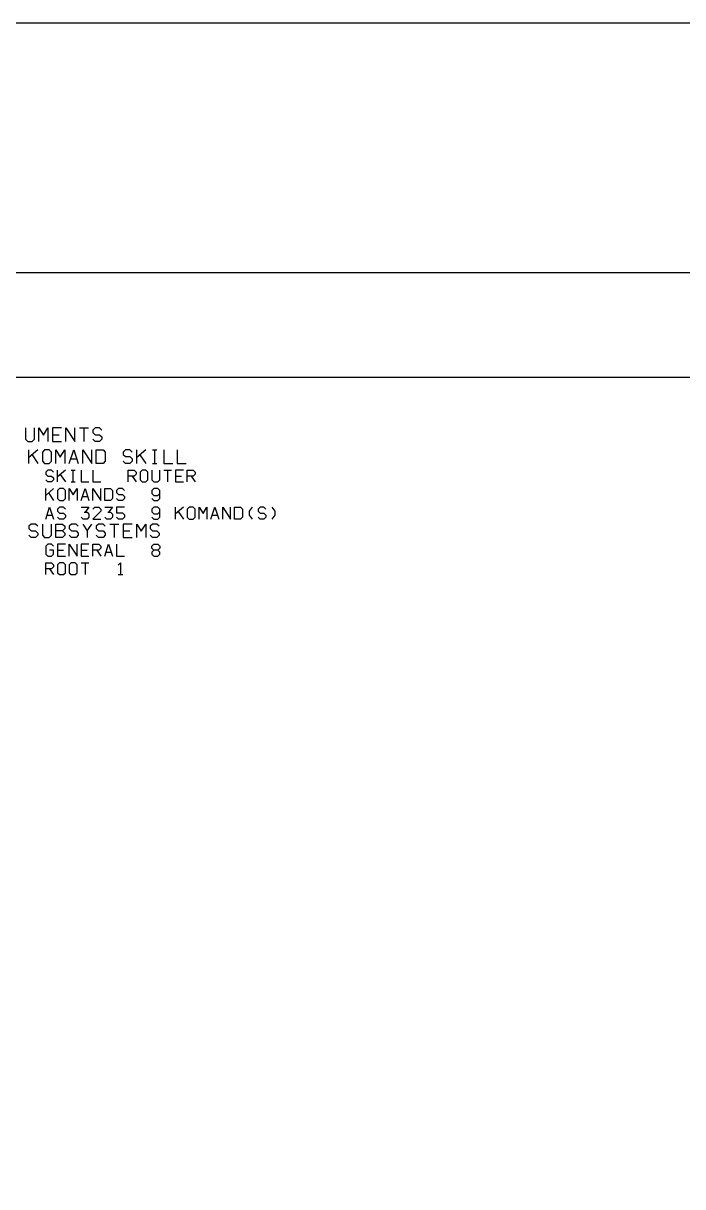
# Model space of a CAD drawing. Header units: millimetres. Extents: x 10 to 2534, y 10 to 1372.
# Drawn here: x 1662.6 to 1780, y 1164.6 to 1371.6 of the extents above; entities that cross this region are included whole.
import ezdxf

# ---------------------------------------------------------------- set-up
doc = ezdxf.new("R2010")
doc.units = ezdxf.units.MM
for name, color, linetype, lineweight in [('DEVICE', 7, 'CONTINUOUS', 25), ('GROUP', 6, 'CONTINUOUS', 25), ('LABEL', 8, 'CONTINUOUS', 25), ('PANE', 250, 'CONTINUOUS', 25), ('SHEET', 7, 'CONTINUOUS', 25)]:
    doc.layers.add(name, color=color, linetype=linetype, lineweight=lineweight)

msp = doc.modelspace()

# ---------------------------------------------------------------- linework, layer by layer
at = {"layer": 'DEVICE'}
msp.add_lwpolyline([(1624, 586.6), (1936, 586.6), (1936, 1308.6), (1624, 1308.6)], close=True, dxfattribs=at)
at = {"layer": 'GROUP'}
msp.add_lwpolyline([(1551.9, 561.8), (2008.1, 561.8), (2008.1, 1327.2), (1551.9, 1327.2)], close=True, dxfattribs=at)
at = {"layer": 'LABEL'}
for points in [[(1663, 1299.6), (1663, 1297.6), (1663.4, 1297.2), (1664.2, 1297.2), (1664.6, 1297.6), (1664.6, 1299.6)], [(1665.4, 1297.2), (1665.4, 1299.6), (1666.2, 1298.32), (1667, 1299.6), (1667, 1297.2)], [(1669.4, 1299.6), (1667.8, 1299.6), (1667.8, 1297.2), (1669.4, 1297.2)], [(1667.8, 1298.4), (1669, 1298.4)], [(1670.2, 1297.2), (1670.2, 1299.6), (1671.8, 1297.2), (1671.8, 1299.6)], [(1672.6, 1299.6), (1674.2, 1299.6)], [(1673.4, 1299.6), (1673.4, 1297.2)], [(1676.6, 1299.2), (1676.2, 1299.6), (1675.4, 1299.6), (1675, 1299.2), (1675, 1298.8), (1675.4, 1298.4), (1676.2, 1298.4), (1676.6, 1298), (1676.6, 1297.6), (1676.2, 1297.2), (1675.4, 1297.2), (1675, 1297.6)]]:
    msp.add_lwpolyline(points, dxfattribs=at)
at = {"layer": 'PANE'}
for points in [[(1663.6, 1293.3), (1663.6, 1295.7)], [(1665.2, 1295.7), (1663.6, 1294.34)], [(1664.16, 1294.82), (1665.2, 1293.3)], [(1666.4, 1293.3), (1667.2, 1293.3), (1667.6, 1293.7), (1667.6, 1295.3), (1667.2, 1295.7), (1666.4, 1295.7), (1666, 1295.3), (1666, 1293.7), (1666.4, 1293.3)], [(1668.4, 1293.3), (1668.4, 1295.7), (1669.2, 1294.42), (1670, 1295.7), (1670, 1293.3)], [(1670.8, 1293.3), (1671.6, 1295.7), (1672.4, 1293.3)], [(1671.08, 1294.1), (1672.12, 1294.1)], [(1673.2, 1293.3), (1673.2, 1295.7), (1674.8, 1293.3), (1674.8, 1295.7)], [(1675.6, 1293.3), (1675.6, 1295.7), (1676.8, 1295.7), (1677.2, 1295.3), (1677.2, 1293.7), (1676.8, 1293.3), (1675.6, 1293.3)], [(1682, 1295.3), (1681.6, 1295.7), (1680.8, 1295.7), (1680.4, 1295.3), (1680.4, 1294.9), (1680.8, 1294.5), (1681.6, 1294.5), (1682, 1294.1), (1682, 1293.7), (1681.6, 1293.3), (1680.8, 1293.3), (1680.4, 1293.7)], [(1682.8, 1293.3), (1682.8, 1295.7)], [(1684.4, 1295.7), (1682.8, 1294.34)], [(1683.36, 1294.82), (1684.4, 1293.3)], [(1685.6, 1295.7), (1686.4, 1295.7)], [(1686, 1293.3), (1686, 1295.7)], [(1687.6, 1295.7), (1687.6, 1293.3), (1689.2, 1293.3)], [(1690, 1295.7), (1690, 1293.3), (1691.6, 1293.3)], [(1668, 1291.75), (1667.65, 1292.1), (1666.95, 1292.1), (1666.6, 1291.75), (1666.6, 1291.4), (1666.95, 1291.05), (1667.65, 1291.05), (1668, 1290.7), (1668, 1290.35), (1667.65, 1290), (1666.95, 1290), (1666.6, 1290.35)], [(1668.7, 1290), (1668.7, 1292.1)], [(1670.1, 1292.1), (1668.7, 1290.91)], [(1671.15, 1292.1), (1671.85, 1292.1)], [(1671.5, 1290), (1671.5, 1292.1)], [(1672.9, 1292.1), (1672.9, 1290), (1674.3, 1290)], [(1675, 1292.1), (1675, 1290), (1676.4, 1290)], [(1681.3, 1290), (1681.3, 1292.1), (1682.35, 1292.1), (1682.7, 1291.75), (1682.7, 1291.4), (1682.35, 1291.05), (1681.3, 1291.05)], [(1683.75, 1290), (1684.45, 1290), (1684.8, 1290.35), (1684.8, 1291.75), (1684.45, 1292.1), (1683.75, 1292.1), (1683.4, 1291.75), (1683.4, 1290.35), (1683.75, 1290)], [(1685.5, 1292.1), (1685.5, 1290.35), (1685.85, 1290), (1686.55, 1290), (1686.9, 1290.35), (1686.9, 1292.1)], [(1685.6, 1293.3), (1686.4, 1293.3)], [(1687.6, 1292.1), (1689, 1292.1)], [(1688.3, 1292.1), (1688.3, 1290)], [(1691.1, 1292.1), (1689.7, 1292.1), (1689.7, 1290), (1691.1, 1290)], [(1691.8, 1290), (1691.8, 1292.1), (1692.85, 1292.1), (1693.2, 1291.75), (1693.2, 1291.4), (1692.85, 1291.05), (1691.8, 1291.05)], [(1669.19, 1291.33), (1670.1, 1290)], [(1671.15, 1290), (1671.85, 1290)], [(1682, 1291.05), (1682.7, 1290)], [(1689.7, 1291.05), (1690.75, 1291.05)], [(1692.5, 1291.05), (1693.2, 1290)], [(1666.6, 1286.7), (1666.6, 1288.8)], [(1668, 1288.8), (1666.6, 1287.61)], [(1667.09, 1288.03), (1668, 1286.7)], [(1669.05, 1286.7), (1669.75, 1286.7), (1670.1, 1287.05), (1670.1, 1288.45), (1669.75, 1288.8), (1669.05, 1288.8), (1668.7, 1288.45), (1668.7, 1287.05), (1669.05, 1286.7)], [(1670.8, 1286.7), (1670.8, 1288.8), (1671.5, 1287.68), (1672.2, 1288.8), (1672.2, 1286.7)], [(1672.9, 1286.7), (1673.6, 1288.8), (1674.3, 1286.7)], [(1675, 1286.7), (1675, 1288.8), (1676.4, 1286.7), (1676.4, 1288.8)], [(1677.1, 1286.7), (1677.1, 1288.8), (1678.15, 1288.8), (1678.5, 1288.45), (1678.5, 1287.05), (1678.15, 1286.7), (1677.1, 1286.7)], [(1680.6, 1288.45), (1680.25, 1288.8), (1679.55, 1288.8), (1679.2, 1288.45), (1679.2, 1288.1), (1679.55, 1287.75), (1680.25, 1287.75), (1680.6, 1287.4), (1680.6, 1287.05), (1680.25, 1286.7), (1679.55, 1286.7), (1679.2, 1287.05)], [(1685.5, 1287.05), (1685.85, 1286.7), (1686.55, 1286.7), (1686.9, 1287.05), (1686.9, 1288.45), (1686.55, 1288.8), (1685.85, 1288.8), (1685.5, 1288.45), (1685.5, 1287.96), (1685.85, 1287.61), (1686.55, 1287.61), (1686.9, 1287.96)], [(1666.6, 1283.4), (1667.3, 1285.5), (1668, 1283.4)], [(1670.1, 1285.15), (1669.75, 1285.5), (1669.05, 1285.5), (1668.7, 1285.15), (1668.7, 1284.8), (1669.05, 1284.45), (1669.75, 1284.45), (1670.1, 1284.1), (1670.1, 1283.75), (1669.75, 1283.4), (1669.05, 1283.4), (1668.7, 1283.75)], [(1672.9, 1285.5), (1674.3, 1285.5), (1673.6, 1284.59)], [(1673.145, 1287.4), (1674.055, 1287.4)], [(1675, 1285.15), (1675.35, 1285.5), (1676.05, 1285.5), (1676.4, 1285.15), (1676.4, 1284.8), (1675, 1283.4), (1676.4, 1283.4)], [(1677.1, 1285.5), (1678.5, 1285.5), (1677.8, 1284.59)], [(1680.6, 1285.5), (1679.2, 1285.5), (1679.2, 1284.52), (1680.25, 1284.52), (1680.6, 1284.17), (1680.6, 1283.75), (1680.25, 1283.4), (1679.55, 1283.4), (1679.2, 1283.75)], [(1685.5, 1283.75), (1685.85, 1283.4), (1686.55, 1283.4), (1686.9, 1283.75), (1686.9, 1285.15), (1686.55, 1285.5), (1685.85, 1285.5), (1685.5, 1285.15), (1685.5, 1284.66), (1685.85, 1284.31), (1686.55, 1284.31), (1686.9, 1284.66)], [(1689.7, 1283.4), (1689.7, 1285.5)], [(1691.1, 1285.5), (1689.7, 1284.31)], [(1692.15, 1283.4), (1692.85, 1283.4), (1693.2, 1283.75), (1693.2, 1285.15), (1692.85, 1285.5), (1692.15, 1285.5), (1691.8, 1285.15), (1691.8, 1283.75), (1692.15, 1283.4)], [(1693.9, 1283.4), (1693.9, 1285.5), (1694.6, 1284.38), (1695.3, 1285.5), (1695.3, 1283.4)], [(1696, 1283.4), (1696.7, 1285.5), (1697.4, 1283.4)], [(1698.1, 1283.4), (1698.1, 1285.5), (1699.5, 1283.4), (1699.5, 1285.5)], [(1700.2, 1283.4), (1700.2, 1285.5), (1701.25, 1285.5), (1701.6, 1285.15), (1701.6, 1283.75), (1701.25, 1283.4), (1700.2, 1283.4)], [(1703.35, 1285.5), (1702.79, 1284.8), (1702.79, 1284.1), (1703.35, 1283.4)], [(1705.8, 1285.15), (1705.45, 1285.5), (1704.75, 1285.5), (1704.4, 1285.15), (1704.4, 1284.8), (1704.75, 1284.45), (1705.45, 1284.45), (1705.8, 1284.1), (1705.8, 1283.75), (1705.45, 1283.4), (1704.75, 1283.4), (1704.4, 1283.75)], [(1706.85, 1285.5), (1707.41, 1284.8), (1707.41, 1284.1), (1706.85, 1283.4)], [(1666.845, 1284.1), (1667.755, 1284.1)], [(1673.46, 1284.59), (1673.95, 1284.59), (1674.3, 1284.24), (1674.3, 1283.75), (1673.95, 1283.4), (1673.25, 1283.4), (1672.9, 1283.75)], [(1677.66, 1284.59), (1678.15, 1284.59), (1678.5, 1284.24), (1678.5, 1283.75), (1678.15, 1283.4), (1677.45, 1283.4), (1677.1, 1283.75)], [(1690.19, 1284.73), (1691.1, 1283.4)], [(1696.245, 1284.1), (1697.155, 1284.1)], [(1665.2, 1282.1), (1664.8, 1282.5), (1664, 1282.5), (1663.6, 1282.1), (1663.6, 1281.7), (1664, 1281.3), (1664.8, 1281.3), (1665.2, 1280.9), (1665.2, 1280.5), (1664.8, 1280.1), (1664, 1280.1), (1663.6, 1280.5)], [(1666, 1282.5), (1666, 1280.5), (1666.4, 1280.1), (1667.2, 1280.1), (1667.6, 1280.5), (1667.6, 1282.5)], [(1668.4, 1280.1), (1668.4, 1282.5), (1669.6, 1282.5), (1670, 1282.1), (1670, 1281.7), (1669.6, 1281.3), (1668.4, 1281.3)], [(1672.4, 1282.1), (1672, 1282.5), (1671.2, 1282.5), (1670.8, 1282.1), (1670.8, 1281.7), (1671.2, 1281.3), (1672, 1281.3), (1672.4, 1280.9), (1672.4, 1280.5), (1672, 1280.1), (1671.2, 1280.1), (1670.8, 1280.5)], [(1673.2, 1282.5), (1674, 1281.3), (1674.8, 1282.5)], [(1677.2, 1282.1), (1676.8, 1282.5), (1676, 1282.5), (1675.6, 1282.1), (1675.6, 1281.7), (1676, 1281.3), (1676.8, 1281.3), (1677.2, 1280.9), (1677.2, 1280.5), (1676.8, 1280.1), (1676, 1280.1), (1675.6, 1280.5)], [(1678, 1282.5), (1679.6, 1282.5)], [(1678.8, 1282.5), (1678.8, 1280.1)], [(1682, 1282.5), (1680.4, 1282.5), (1680.4, 1280.1), (1682, 1280.1)], [(1682.8, 1280.1), (1682.8, 1282.5), (1683.6, 1281.22), (1684.4, 1282.5), (1684.4, 1280.1)], [(1686.8, 1282.1), (1686.4, 1282.5), (1685.6, 1282.5), (1685.2, 1282.1), (1685.2, 1281.7), (1685.6, 1281.3), (1686.4, 1281.3), (1686.8, 1280.9), (1686.8, 1280.5), (1686.4, 1280.1), (1685.6, 1280.1), (1685.2, 1280.5)], [(1669.6, 1281.3), (1670, 1280.9), (1670, 1280.5), (1669.6, 1280.1), (1668.4, 1280.1)], [(1674, 1281.3), (1674, 1280.1)], [(1680.4, 1281.3), (1681.6, 1281.3)], [(1668, 1278.55), (1667.65, 1278.9), (1666.95, 1278.9), (1666.6, 1278.55), (1666.6, 1277.15), (1666.95, 1276.8), (1667.65, 1276.8), (1668, 1277.15), (1668, 1277.85), (1667.3, 1277.85)], [(1670.1, 1278.9), (1668.7, 1278.9), (1668.7, 1276.8), (1670.1, 1276.8)], [(1668.7, 1277.85), (1669.75, 1277.85)], [(1670.8, 1276.8), (1670.8, 1278.9), (1672.2, 1276.8), (1672.2, 1278.9)], [(1674.3, 1278.9), (1672.9, 1278.9), (1672.9, 1276.8), (1674.3, 1276.8)], [(1672.9, 1277.85), (1673.95, 1277.85)], [(1675, 1276.8), (1675, 1278.9), (1676.05, 1278.9), (1676.4, 1278.55), (1676.4, 1278.2), (1676.05, 1277.85), (1675, 1277.85)], [(1675.7, 1277.85), (1676.4, 1276.8)], [(1677.1, 1276.8), (1677.8, 1278.9), (1678.5, 1276.8)], [(1677.345, 1277.5), (1678.255, 1277.5)], [(1679.2, 1278.9), (1679.2, 1276.8), (1680.6, 1276.8)], [(1685.85, 1277.85), (1685.5, 1278.2), (1685.5, 1278.55), (1685.85, 1278.9), (1686.55, 1278.9), (1686.9, 1278.55), (1686.9, 1278.2), (1686.55, 1277.85), (1685.85, 1277.85), (1685.5, 1277.5), (1685.5, 1277.15), (1685.85, 1276.8), (1686.55, 1276.8), (1686.9, 1277.15), (1686.9, 1277.5), (1686.55, 1277.85)], [(1666.6, 1273.5), (1666.6, 1275.6), (1667.65, 1275.6), (1668, 1275.25), (1668, 1274.9), (1667.65, 1274.55), (1666.6, 1274.55)], [(1669.05, 1273.5), (1669.75, 1273.5), (1670.1, 1273.85), (1670.1, 1275.25), (1669.75, 1275.6), (1669.05, 1275.6), (1668.7, 1275.25), (1668.7, 1273.85), (1669.05, 1273.5)], [(1671.15, 1273.5), (1671.85, 1273.5), (1672.2, 1273.85), (1672.2, 1275.25), (1671.85, 1275.6), (1671.15, 1275.6), (1670.8, 1275.25), (1670.8, 1273.85), (1671.15, 1273.5)], [(1672.9, 1275.6), (1674.3, 1275.6)], [(1673.6, 1275.6), (1673.6, 1273.5)], [(1679.48, 1275.18), (1679.9, 1275.6), (1679.9, 1273.5)], [(1667.3, 1274.55), (1668, 1273.5)], [(1679.48, 1273.5), (1680.32, 1273.5)]]:
    msp.add_lwpolyline(points, dxfattribs=at)
at = {"layer": 'SHEET'}
msp.add_lwpolyline([(9.6, 9.6), (2534.5, 9.6), (2534.5, 1371.6), (9.6, 1371.6)], close=True, dxfattribs=at)

doc.saveas('drawing.dxf')
